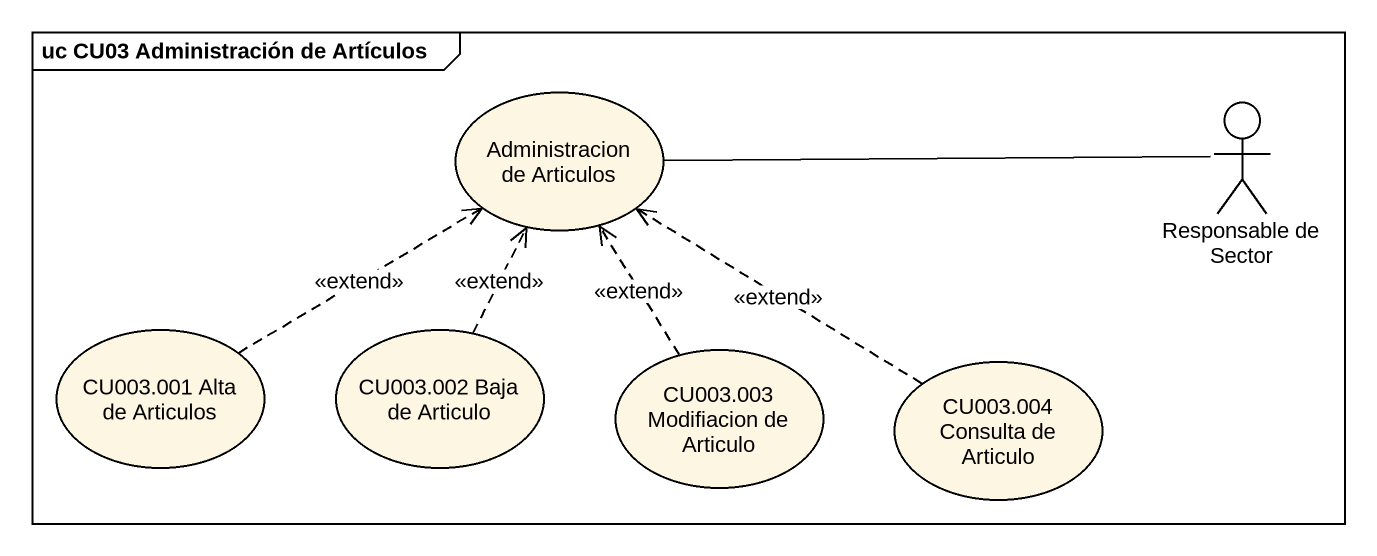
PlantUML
@startuml
mainframe uc CU03 Administración de Artículos
usecase "Administracion de Articulos" as Administracion_de_Articulos
actor "Responsable de Sector" as Responsable_de_Sector
usecase "CU003.001 Alta de Articulos" as CU003_001_Alta_de_Articulos
usecase "CU003.002 Baja de Articulo" as CU003_002_Baja_de_Articulo
usecase "CU003.003 Modifiacion de Articulo" as CU003_003_Modifiacion_de
usecase "CU003.004 Consulta de Articulo" as CU003_004_Consulta_de
Responsable_de_Sector -left- Administracion_de_Articulos
CU003_001_Alta_de_Articulos .right.> Administracion_de_Articulos : <<extend>>
CU003_002_Baja_de_Articulo .up.> Administracion_de_Articulos : <<extend>>
CU003_003_Modifiacion_de .up.> Administracion_de_Articulos : <<extend>>
CU003_004_Consulta_de .up.> Administracion_de_Articulos : <<extend>>
@enduml
